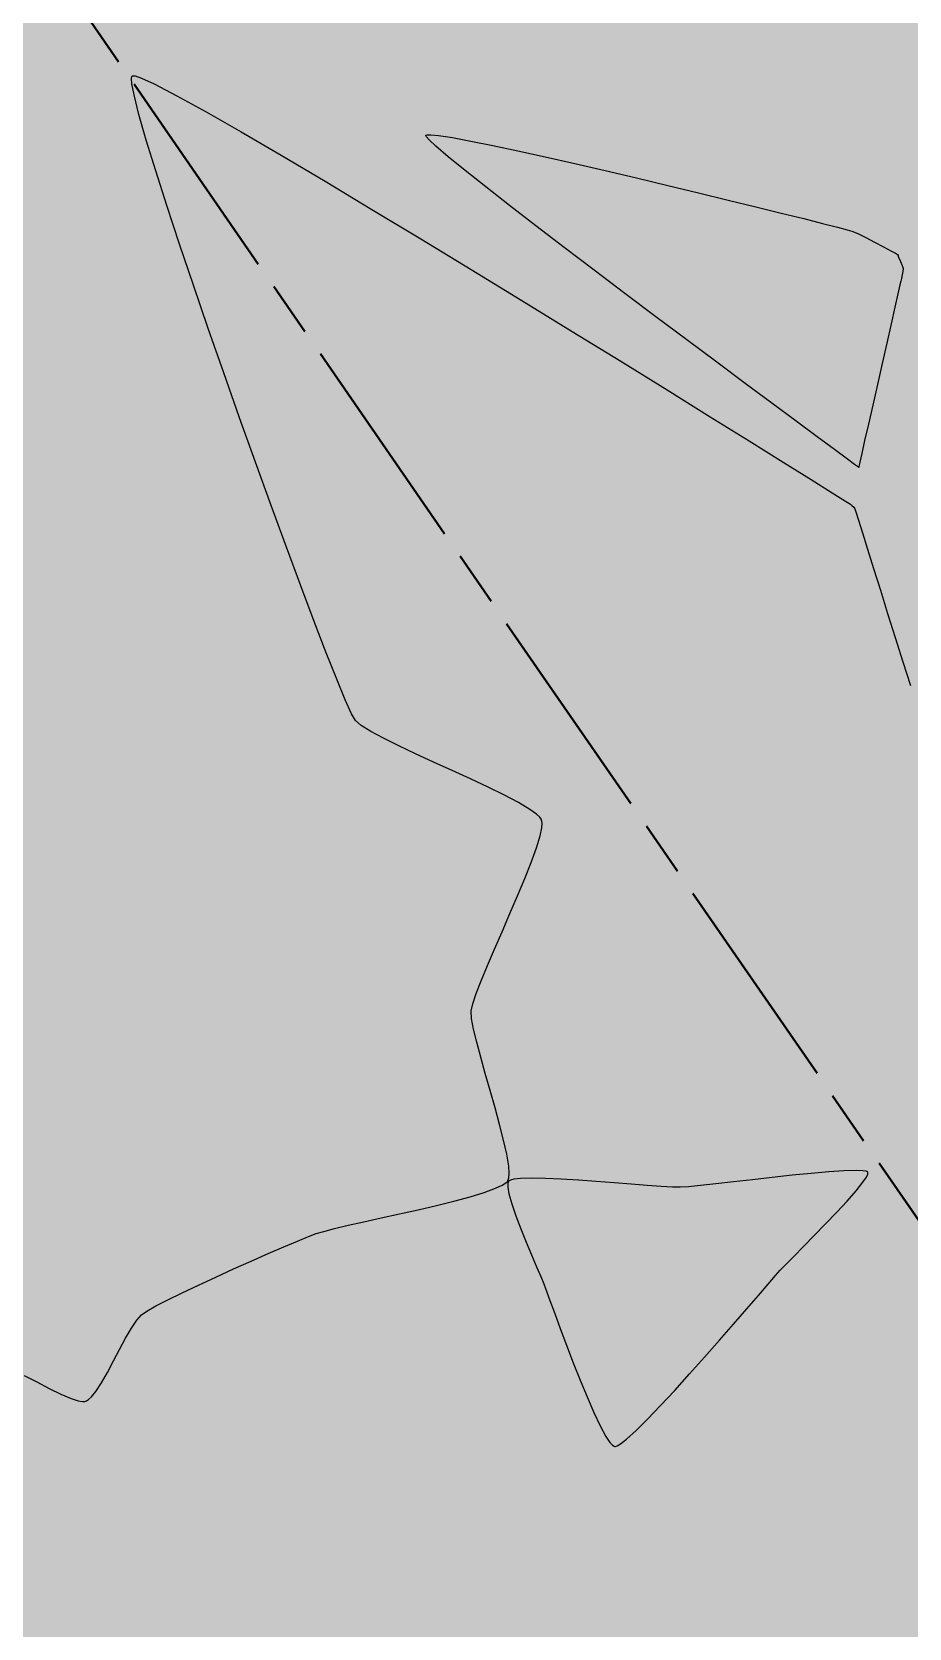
# Model space of a CAD drawing. Header units: metres. Extents: x 708941 to 724052, y 5405153 to 5413472.
# Drawn here: x 709068.1 to 709166, y 5411710.7 to 5411888.9 of the extents above; entities that cross this region are included whole.
import ezdxf

# ---------------------------------------------------------------- set-up
doc = ezdxf.new("R2010")
doc.units = ezdxf.units.M
doc.header["$LTSCALE"] = 12.7
doc.header["$MEASUREMENT"] = 0
doc.linetypes.add('ACAD_ISO08W100', pattern=[36, 24, -3, 6, -3])
doc.layers.add('CONT-MNR1', color=251, linetype='Continuous')
doc.layers.add('rio', color=251, linetype='Continuous')
doc.layers.add('corte', color=214, linetype='ACAD_ISO08W100', lineweight=40)

msp = doc.modelspace()

# ---------------------------------------------------------------- hatches: boundary and pattern name
at = {"layer": 'rio'}
h = msp.add_hatch(dxfattribs=at)
h.set_pattern_fill('MUDST', color=256, scale=15, style=0)
h.paths.add_polyline_path([(709010.72, 5411936.38), (709004.98, 5411946.45), (709001.25, 5411958.08), (708996.13, 5411975.99), (709012.7, 5411962.98), (709030.78, 5411956.49), (709044.53, 5411951.18), (709074.83, 5411950.28), (709089.61, 5411951.82), (709102.43, 5411952.02), (709123.56, 5411954.63), (709134.73, 5411956.95), (709145.4, 5411956.95), (709168.41, 5411955.62), (709183.3, 5411955.53), (709187.67, 5411955.43), (709193.87, 5411958.4), (709194.56, 5411957.99), (709200.68, 5411965.39), (709203.1, 5411977.2), (709205.58, 5411984.02), (709211.33, 5411990.28), (709223.71, 5411994.78), (709231.07, 5411997.27), (709241.21, 5411994.8), (709265.58, 5411997.08), (709286.39, 5412000.38), (709297.9, 5412001.91), (709315.21, 5411997.24), (709326.72, 5411992.03), (709345.09, 5411985.93), (709355.27, 5411979.45), (709376.46, 5411975.37), (709391.72, 5411975.3), (709413.08, 5411978.61), (709438.83, 5411980.92), (709461.63, 5411986.21), (709475.6, 5411989.01), (709492.86, 5411992.74), (709503.45, 5411993.79), (709515.24, 5411993.79), (709532.63, 5411987.71), (709547.37, 5411983.51), (709564.71, 5411977.95), (709575.63, 5411973.62), (709587.68, 5411967.04), (709601.87, 5411958.6), (709607.56, 5411954.31), (709621.49, 5411940.03), (709647.9, 5411909.14), (709660.4, 5411897.76), (709669.81, 5411887.81), (709676.49, 5411876.15), (709682.2, 5411869.04), (709705.75, 5411878.05), (709736, 5411893.04), (709750.64, 5411899.41), (709758.05, 5411906.33), (709764.85, 5411916.27), (709770.13, 5411926.57), (709778.25, 5411949.25), (709785.66, 5411970.64), (709786.5, 5411979.16), (709785.1, 5411992.95), (709785.1, 5412008.74), (709787.55, 5412022.89), (709795.83, 5412039.06), (709803.3, 5412045.65), (709812.9, 5412054.28), (709814.49, 5412059.03), (709815.9, 5412060.78), (709822.13, 5412063.75), (709825.31, 5412072.01), (709847.55, 5412106.6), (709866.9, 5412128.06), (709875.05, 5412136.05), (709882.93, 5412155.32), (709888.97, 5412168.35), (709893.2, 5412182.51), (709907.24, 5412209.92), (709938.47, 5412236.97), (709971.6, 5412250.13), (709991.71, 5412252.94), (710005.1, 5412261.1), (710014.56, 5412263.33), (710040.82, 5412267.64), (710057.91, 5412266.41), (710076.56, 5412261.93), (710102.9, 5412255.3), (710112.79, 5412247.31), (710119.45, 5412240.72), (710131.28, 5412231.78), (710145.37, 5412209.63), (710149.4, 5412194.25), (710150.27, 5412166.43), (710139.83, 5412142.28), (710130.23, 5412129.69), (710126.33, 5412121.71), (710117.73, 5412100.96), (710114.13, 5412096.47), (710111.94, 5412085.44), (710111.94, 5412063.54), (710117.58, 5412054.18), (710137.74, 5412018.92), (710146.76, 5412008.05), (710171.4, 5411997.24), (710179.97, 5411993.95), (710184.25, 5412001.58), (710190.69, 5412018), (710194.77, 5412034.37), (710197.31, 5412050.49), (710197.31, 5412064.26), (710199.32, 5412079.72), (710201.37, 5412092.19), (710205.73, 5412098.48), (710214.95, 5412120.36), (710219.48, 5412128.98), (710230.13, 5412139.36), (710235.6, 5412142.44), (710241.85, 5412140.68), (710250.27, 5412138.84), (710280.27, 5412139.46), (710296.04, 5412143.18), (710311.35, 5412143.18), (710329.27, 5412144.22), (710333.88, 5412147.83), (710359.32, 5412147.31), (710368.97, 5412148.45), (710370.82, 5412151.38), (710390.46, 5412160.63), (710398.15, 5412171.03), (710408.65, 5412192.1), (710415.95, 5412204.58), (710425.69, 5412246.2), (710427.89, 5412275.36), (710429.04, 5412328.01), (710428.04, 5412335.01), (710422.46, 5412340.84), (710414.39, 5412351.33), (710395.98, 5412353.91), (710387.66, 5412360.04), (710378.34, 5412372.12), (710377.12, 5412383.36), (710377.12, 5412396.81), (710371.6, 5412397.8), (710368.77, 5412410.55), (710362.93, 5412436.03), (710362.93, 5412455.01), (710369.68, 5412482.49), (710374.05, 5412500.93), (710382.11, 5412513.13), (710396.48, 5412526.77), (710413.79, 5412540.1), (710438.62, 5412552.3), (710472.36, 5412570.37), (710507.51, 5412590.61), (710519.7, 5412579.46), (710499.92, 5412572.63), (710480.98, 5412561.98), (710445.54, 5412543.55), (710413.79, 5412532.5), (710411.05, 5412528.12), (710405.76, 5412520.43), (710394.25, 5412506.93), (710388.85, 5412494.92), (710386.47, 5412476.01), (710382.71, 5412446.17), (710388.72, 5412397.62), (710394.97, 5412383.05), (710398.02, 5412368.11), (710411.09, 5412363.15), (710426.51, 5412356), (710442.45, 5412348.49), (710447.05, 5412337.14), (710447.05, 5412315.92), (710441.78, 5412260.07), (710441.78, 5412194.92), (710437.48, 5412190.86), (710437.48, 5412179.96), (710422.82, 5412173.29), (710418.74, 5412164.82), (710409.45, 5412149.84), (710394.78, 5412136.49), (710379.86, 5412129.78), (710371.88, 5412127.03), (710311.73, 5412127.03), (710308.89, 5412124), (710254.14, 5412121.42), (710236.99, 5412126.6), (710229.16, 5412118.66), (710218.68, 5412095.96), (710213.59, 5412055.1), (710203.57, 5412019.88), (710201.34, 5412006.55), (710198.59, 5411993.54), (710194.4, 5411986.49), (710188.54, 5411983.77), (710175.67, 5411983.77), (710136.96, 5411996.55), (710120.35, 5412009.39), (710098.73, 5412043.32), (710098.73, 5412061.02), (710096.67, 5412091.87), (710100.83, 5412110.83), (710110.63, 5412117.13), (710123.77, 5412149.24), (710130.92, 5412166.36), (710128.79, 5412197.14), (710123.8, 5412211.38), (710113.15, 5412223.6), (710085.02, 5412238.46), (710058.13, 5412249.84), (710029.73, 5412249.84), (710015.06, 5412246.32), (710001.6, 5412242.56), (709992.04, 5412242.56), (709972.27, 5412238.6), (709963.64, 5412235.76), (709954.26, 5412232.26), (709954.26, 5412228.55), (709945.86, 5412220.35), (709925.83, 5412192.24), (709917.05, 5412177.32), (709899.37, 5412144.55), (709894.3, 5412133.07), (709891.48, 5412127.42), (709886.71, 5412118.47), (709886.71, 5412100.95), (709884.61, 5412095.01), (709863.2, 5412086.46), (709839.07, 5412054.84), (709818.25, 5412032.92), (709804.19, 5412017.18), (709804.19, 5411995.52), (709809.04, 5411990.11), (709796.13, 5411953.84), (709781.68, 5411916.41), (709768.27, 5411889.66), (709746.93, 5411879.08), (709713.1, 5411863.01), (709689.29, 5411855.41), (709697.02, 5411835.95), (709708.2, 5411825.46), (709725.86, 5411817.9), (709778.24, 5411813.93), (709792.75, 5411813.93), (709806.43, 5411818.64), (709820.66, 5411821.87), (709831.69, 5411824.63), (709853.8, 5411835.25), (709879.02, 5411846.88), (709921.68, 5411861.15), (709947.96, 5411871.32), (709969.09, 5411879.92), (709979.29, 5411886.02), (709982.27, 5411909.39), (709987.23, 5411923.13), (709997.03, 5411933.25), (710000.38, 5411927.93), (710000.38, 5411906.72), (709997.04, 5411893.11), (709991.96, 5411879.15), (709967.58, 5411866.46), (709951.2, 5411859.77), (709918.84, 5411852.05), (709894.39, 5411845.25), (709864.94, 5411830.28), (709840.16, 5411819.17), (709812.7, 5411811), (709801.26, 5411807.45), (709779.31, 5411803.47), (709766.14, 5411803.47), (709756.94, 5411797.7), (709737.23, 5411795.78), (709715.18, 5411796.68), (709708.1, 5411801.85), (709698.23, 5411815.71), (709693.86, 5411826.48), (709676.55, 5411857.93), (709667.66, 5411869.47), (709661.18, 5411881.7), (709649.81, 5411896.98), (709627.11, 5411919.87), (709613.01, 5411936.78), (709604.72, 5411946.98), (709591.67, 5411954.52), (709575.87, 5411964.64), (709557.6, 5411970.47), (709551.42, 5411973.23), (709538.02, 5411976.43), (709518.15, 5411979.68), (709504.01, 5411982), (709494.29, 5411985.04), (709479.8, 5411980.64), (709442.42, 5411967.64), (709425.43, 5411960.31), (709402.9, 5411951.24), (709383.6, 5411945.23), (709362.15, 5411938.26), (709331.55, 5411930.11), (709320.42, 5411924.96), (709306.56, 5411912.14), (709285.88, 5411895.62), (709279.31, 5411870.27), (709273.83, 5411857.41), (709264.69, 5411829.66), (709254.13, 5411801.64), (709246.31, 5411791.25), (709237.29, 5411777.87), (709219.52, 5411767.13), (709208.6, 5411765.29), (709203.92, 5411751.48), (709203.91, 5411735.92), (709205.94, 5411719.08), (709203.34, 5411708.78), (709199.33, 5411696.28), (709197.39, 5411684.19), (709189.35, 5411661.06), (709186.31, 5411649.66), (709173.04, 5411639.59), (709167.53, 5411621.08), (709166.78, 5411600.74), (709164.06, 5411585.63), (709162.73, 5411558.53), (709162.73, 5411546.6), (709165.95, 5411526.5), (709173.44, 5411512.03), (709050.6, 5411667.95), (709021.23, 5411751.02), (709026.33, 5411756.01), (709028.1, 5411762.18), (709028.65, 5411783.35), (709023.38, 5411795.31), (709011.24, 5411823.29), (709005.01, 5411832.77), (709001.76, 5411870.86)])

# ---------------------------------------------------------------- linework, layer by layer
at = {"layer": 'CONT-MNR1', "elevation": 226, "flags": 128}
msp.add_lwpolyline([(709067.27, 5411738.94), (709068.67, 5411738.21), (709070.05, 5411737.49), (709071.36, 5411736.85), (709072.51, 5411736.36), (709073.29, 5411736.11), (709073.75, 5411736.03), (709074.01, 5411736.04), (709074.11, 5411736.07), (709074.21, 5411736.11), (709074.42, 5411736.24), (709074.76, 5411736.54), (709075.24, 5411737.13), (709075.88, 5411738.11), (709076.55, 5411739.28), (709077.23, 5411740.55), (709077.91, 5411741.85), (709078.58, 5411743.1), (709079.22, 5411744.21), (709079.81, 5411745.11), (709080.33, 5411745.71), (709080.94, 5411746.12), (709081.94, 5411746.69), (709083.29, 5411747.39), (709084.89, 5411748.17), (709086.7, 5411749.03), (709088.63, 5411749.92), (709090.61, 5411750.82), (709092.59, 5411751.7), (709094.48, 5411752.53), (709096.22, 5411753.28), (709097.74, 5411753.93), (709098.97, 5411754.43), (709099.84, 5411754.77), (709100.67, 5411755.02), (709101.88, 5411755.33), (709103.4, 5411755.69), (709105.15, 5411756.08), (709107.08, 5411756.51), (709109.12, 5411756.96), (709111.2, 5411757.43), (709113.25, 5411757.91), (709115.2, 5411758.4), (709117, 5411758.88), (709118.56, 5411759.36), (709119.83, 5411759.82), (709120.59, 5411760.17), (709120.98, 5411760.42), (709121.15, 5411760.58), (709121.21, 5411760.66), (709121.26, 5411760.76), (709121.32, 5411760.99), (709121.36, 5411761.47), (709121.3, 5411762.3), (709121.09, 5411763.63), (709120.74, 5411765.19), (709120.29, 5411766.94), (709119.78, 5411768.81), (709119.23, 5411770.72), (709118.69, 5411772.62), (709118.18, 5411774.44), (709117.73, 5411776.12), (709117.39, 5411777.58), (709117.17, 5411778.76), (709117.13, 5411779.61), (709117.29, 5411780.4), (709117.67, 5411781.55), (709118.22, 5411782.99), (709118.92, 5411784.67), (709119.71, 5411786.51), (709120.57, 5411788.46), (709121.44, 5411790.47), (709122.3, 5411792.47), (709123.11, 5411794.4), (709123.82, 5411796.19), (709124.41, 5411797.81), (709124.82, 5411799.17), (709125, 5411800.04), (709125.03, 5411800.54), (709125, 5411800.8), (709124.97, 5411800.9), (709124.93, 5411801), (709124.77, 5411801.22), (709124.4, 5411801.57), (709123.66, 5411802.11), (709122.39, 5411802.86), (709120.83, 5411803.69), (709119.02, 5411804.57), (709117.06, 5411805.5), (709115.01, 5411806.44), (709112.93, 5411807.39), (709110.92, 5411808.32), (709109.03, 5411809.21), (709107.35, 5411810.04), (709105.93, 5411810.8), (709104.86, 5411811.47), (709104.21, 5411812.02), (709103.78, 5411812.78), (709103.08, 5411814.35), (709102.13, 5411816.65), (709100.96, 5411819.59), (709099.62, 5411823.08), (709098.12, 5411827.04), (709096.51, 5411831.38), (709094.81, 5411836.01), (709093.06, 5411840.86), (709091.28, 5411845.82), (709089.52, 5411850.83), (709087.79, 5411855.78), (709086.13, 5411860.6), (709084.59, 5411865.2), (709083.17, 5411869.49), (709081.93, 5411873.38), (709080.88, 5411876.8), (709080.06, 5411879.65), (709079.51, 5411881.85), (709079.28, 5411883.08), (709079.24, 5411883.67), (709079.28, 5411883.89), (709079.32, 5411883.95), (709079.39, 5411883.98), (709079.65, 5411883.95), (709080.34, 5411883.71), (709081.76, 5411883.06), (709084.29, 5411881.74), (709087.56, 5411879.94), (709091.47, 5411877.7), (709095.92, 5411875.1), (709100.82, 5411872.2), (709106.05, 5411869.06), (709111.52, 5411865.76), (709117.13, 5411862.34), (709122.78, 5411858.89), (709128.37, 5411855.45), (709133.8, 5411852.11), (709138.97, 5411848.91), (709143.78, 5411845.93), (709148.13, 5411843.23), (709151.91, 5411840.87), (709155.03, 5411838.92), (709157.39, 5411837.45), (709158.88, 5411836.51), (709159.42, 5411836.17), (709159.59, 5411836.02), (709159.78, 5411835.82), (709159.92, 5411835.65), (709160.03, 5411835.31), (709160.32, 5411834.39), (709160.76, 5411832.98), (709161.33, 5411831.15), (709162, 5411828.98), (709162.76, 5411826.56), (709163.57, 5411823.97), (709164.42, 5411821.28), (709165.28, 5411818.57), (709166.13, 5411815.93)], dxfattribs=at)
for points in [[(709160.34, 5411840.27), (709160.32, 5411840.28), (709160.22, 5411840.36), (709159.87, 5411840.61), (709159.09, 5411841.19), (709157.63, 5411842.26), (709155.7, 5411843.69), (709153.35, 5411845.43), (709150.66, 5411847.42), (709147.69, 5411849.63), (709144.5, 5411852.01), (709141.16, 5411854.5), (709137.72, 5411857.08), (709134.26, 5411859.68), (709130.83, 5411862.27), (709127.5, 5411864.8), (709124.33, 5411867.23), (709121.39, 5411869.49), (709118.74, 5411871.57), (709116.44, 5411873.39), (709114.56, 5411874.93), (709113.16, 5411876.13), (709112.42, 5411876.81), (709112.12, 5411877.15), (709112.05, 5411877.29), (709112.05, 5411877.33), (709112.08, 5411877.36), (709112.22, 5411877.4), (709112.61, 5411877.4), (709113.47, 5411877.32), (709115.04, 5411877.07), (709117.08, 5411876.69), (709119.53, 5411876.2), (709122.32, 5411875.6), (709125.38, 5411874.92), (709128.66, 5411874.18), (709132.07, 5411873.39), (709135.55, 5411872.57), (709139.05, 5411871.74), (709142.47, 5411870.92), (709145.77, 5411870.11), (709148.87, 5411869.35), (709151.71, 5411868.65), (709154.22, 5411868.03), (709156.32, 5411867.5), (709157.96, 5411867.08), (709159.07, 5411866.79), (709159.57, 5411866.64), (709160.24, 5411866.36), (709161.12, 5411865.92), (709162.11, 5411865.41), (709163.09, 5411864.9), (709163.93, 5411864.44), (709164.43, 5411864.16), (709164.66, 5411864.03), (709164.74, 5411863.99), (709164.75, 5411863.98), (709164.75, 5411863.98), (709164.74, 5411863.95), (709164.73, 5411863.9), (709164.72, 5411863.85), (709164.81, 5411863.67), (709164.99, 5411863.26), (709165.18, 5411862.79), (709165.29, 5411862.45), (709165.27, 5411862.15), (709165.19, 5411861.75), (709165.1, 5411861.36), (709165.03, 5411861.06), (709164.94, 5411860.65), (709164.72, 5411859.65), (709164.38, 5411858.16), (709163.96, 5411856.29), (709163.47, 5411854.15), (709162.95, 5411851.85), (709162.42, 5411849.51), (709161.9, 5411847.22), (709161.42, 5411845.1), (709161, 5411843.26), (709160.68, 5411841.81), (709160.46, 5411840.85), (709160.38, 5411840.51), (709160.36, 5411840.38)], [(709125.22, 5411749.15), (709125.26, 5411749.04), (709125.36, 5411748.77), (709125.56, 5411748.23), (709125.9, 5411747.3), (709126.44, 5411745.85), (709127.06, 5411744.16), (709127.76, 5411742.3), (709128.51, 5411740.36), (709129.28, 5411738.41), (709130.05, 5411736.54), (709130.8, 5411734.81), (709131.51, 5411733.32), (709132.15, 5411732.14), (709132.6, 5411731.47), (709132.89, 5411731.16), (709133.06, 5411731.05), (709133.14, 5411731.02), (709133.21, 5411731.02), (709133.39, 5411731.07), (709133.77, 5411731.29), (709134.44, 5411731.81), (709135.51, 5411732.78), (709136.79, 5411734.05), (709138.25, 5411735.57), (709139.82, 5411737.27), (709141.47, 5411739.1), (709143.15, 5411740.98), (709144.8, 5411742.86), (709146.39, 5411744.67), (709147.85, 5411746.37), (709149.15, 5411747.87), (709150.23, 5411749.13), (709151.06, 5411750.08), (709151.57, 5411750.67), (709152.2, 5411751.32), (709153.09, 5411752.23), (709154.18, 5411753.33), (709155.39, 5411754.56), (709156.65, 5411755.85), (709157.89, 5411757.15), (709159.05, 5411758.4), (709160.04, 5411759.53), (709160.8, 5411760.49), (709161.2, 5411761.08), (709161.34, 5411761.41), (709161.36, 5411761.57), (709161.35, 5411761.62), (709161.31, 5411761.66), (709161.18, 5411761.73), (709160.81, 5411761.79), (709160.04, 5411761.82), (709158.69, 5411761.78), (709157, 5411761.66), (709155.04, 5411761.49), (709152.92, 5411761.27), (709150.7, 5411761.03), (709148.49, 5411760.78), (709146.36, 5411760.53), (709144.4, 5411760.31), (709142.71, 5411760.13), (709141.36, 5411760), (709140.44, 5411759.94), (709139.56, 5411759.96), (709138.3, 5411760.03), (709136.75, 5411760.14), (709134.98, 5411760.27), (709133.06, 5411760.42), (709131.07, 5411760.58), (709129.08, 5411760.72), (709127.16, 5411760.84), (709125.39, 5411760.92), (709123.85, 5411760.95), (709122.6, 5411760.91), (709121.87, 5411760.83), (709121.49, 5411760.74), (709121.34, 5411760.66), (709121.3, 5411760.61), (709121.25, 5411760.54), (709121.2, 5411760.35), (709121.2, 5411759.94), (709121.32, 5411759.22), (709121.64, 5411758.08), (709122.1, 5411756.74), (709122.65, 5411755.3), (709123.25, 5411753.81), (709123.85, 5411752.38), (709124.41, 5411751.07), (709124.88, 5411749.97)]]:
    msp.add_lwpolyline(points, close=True, dxfattribs=at)
at = {"layer": 'corte', "color": 6, "ltscale": 0.08}
msp.add_lwpolyline([(708996.43, 5412003.45), (709351.94, 5411488.27)], dxfattribs=at)
msp.add_lwpolyline([(708996.43, 5412003.45), (709351.94, 5411488.27)], dxfattribs=at)

doc.saveas('drawing.dxf')
